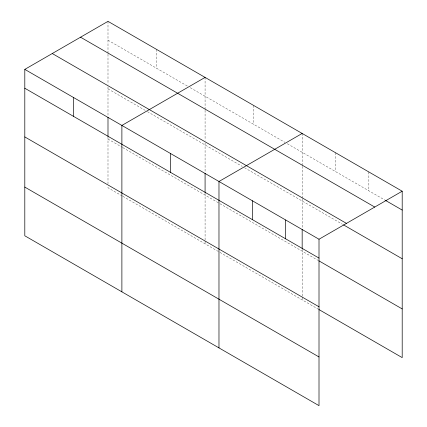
<?xml version="1.0" encoding="UTF-8"?>
<svg xmlns="http://www.w3.org/2000/svg" width="427" height="427" viewBox="0 0 427 427"><rect width="100%" height="100%" fill="white"/><g stroke="black" fill="none" stroke-linecap="round" stroke-linejoin="round"><path stroke-width="0.32" stroke-dasharray="2.13 1.6" d="M107.994 40.202L187.949 86.366M190.234 87.684L285.033 142.421M287.318 143.739L384.951 200.103M107.994 88.896L145.116 110.331M147.4 111.65L242.2 166.381M244.484 167.704L342.411 224.239M107.994 139.069L122.271 147.31M122.843 147.641L219.361 203.364M219.932 203.695L318.264 260.47M122.271 196.004L107.994 187.763L107.994 186.428M122.843 196.335L219.361 252.058M219.932 252.389L318.264 309.164M368.853 171.958L368.853 190.81M335.51 152.706L335.51 171.563M302.167 133.459L302.167 165.649M302.167 166.316L302.167 198.336M302.167 199.003L302.167 228.728M302.167 249.192L302.167 296.535M302.167 297.197L302.167 299.866M253.622 105.432L253.622 124.284M205.083 77.404L205.083 109.6M205.083 110.262L205.083 140.28M205.083 142.949L205.083 172.679M205.083 193.143L205.083 240.481M205.083 241.148L205.083 243.817M156.538 49.377L156.538 68.229M107.994 21.35L107.994 53.546M107.994 54.213L107.994 84.226M107.994 86.894L107.994 116.624M107.994 137.088L107.994 183.759"/><path stroke-width="0.64" d="M319.006 306.789L319.006 239.237L24.803 69.382L24.803 235.789L319.006 405.65L319.006 306.789L24.803 136.928M318.841 309.495L402.197 357.618L402.197 191.211L107.994 21.35L24.803 69.382M205.083 77.404L121.887 125.431L121.887 291.844M302.167 133.459L218.976 181.486L218.976 347.898M319.006 239.237L402.197 191.211M385.528 200.439L402.197 210.063M80.538 37.202L374.746 207.058M52.254 53.53L346.462 223.39M343.559 224.901L402.197 258.757M24.803 88.234L319.006 258.089M318.841 260.801L402.197 308.924M24.803 187.095L319.006 356.956M302.167 229.39L302.167 248.535M285.663 219.99L285.663 238.842M252.32 200.738L252.32 219.59M205.083 173.335L205.083 192.481M170.432 153.458L170.432 172.316M107.994 117.281L107.994 136.426M73.343 97.404L73.343 116.261"/></g></svg>
